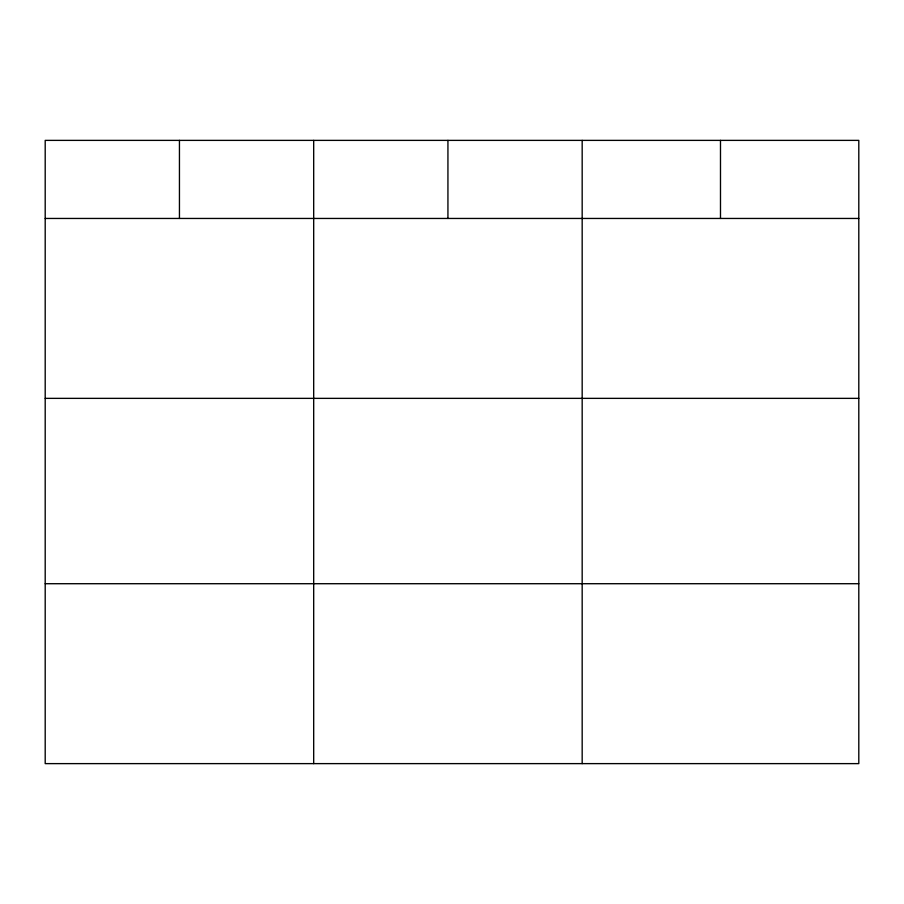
<?xml version="1.0" encoding="UTF-8"?>
<svg xmlns="http://www.w3.org/2000/svg" width="904" height="904" viewBox="0 0 904 904"><rect width="100%" height="100%" fill="white"/><g stroke="black" fill="none" stroke-linecap="round" stroke-linejoin="round"><path stroke-width="1.36" d="M858.8 398.359L858.8 140.38L45.2 140.38L45.2 763.62L858.8 763.62L858.8 398.359L45.2 398.359M45.2 218.452L858.8 218.452M45.2 583.713L858.8 583.713M720.488 140.38L720.488 218.452M582.176 140.38L582.176 763.62M447.932 140.38L447.932 218.452M313.688 140.38L313.688 763.62M179.444 140.38L179.444 218.452"/></g></svg>
